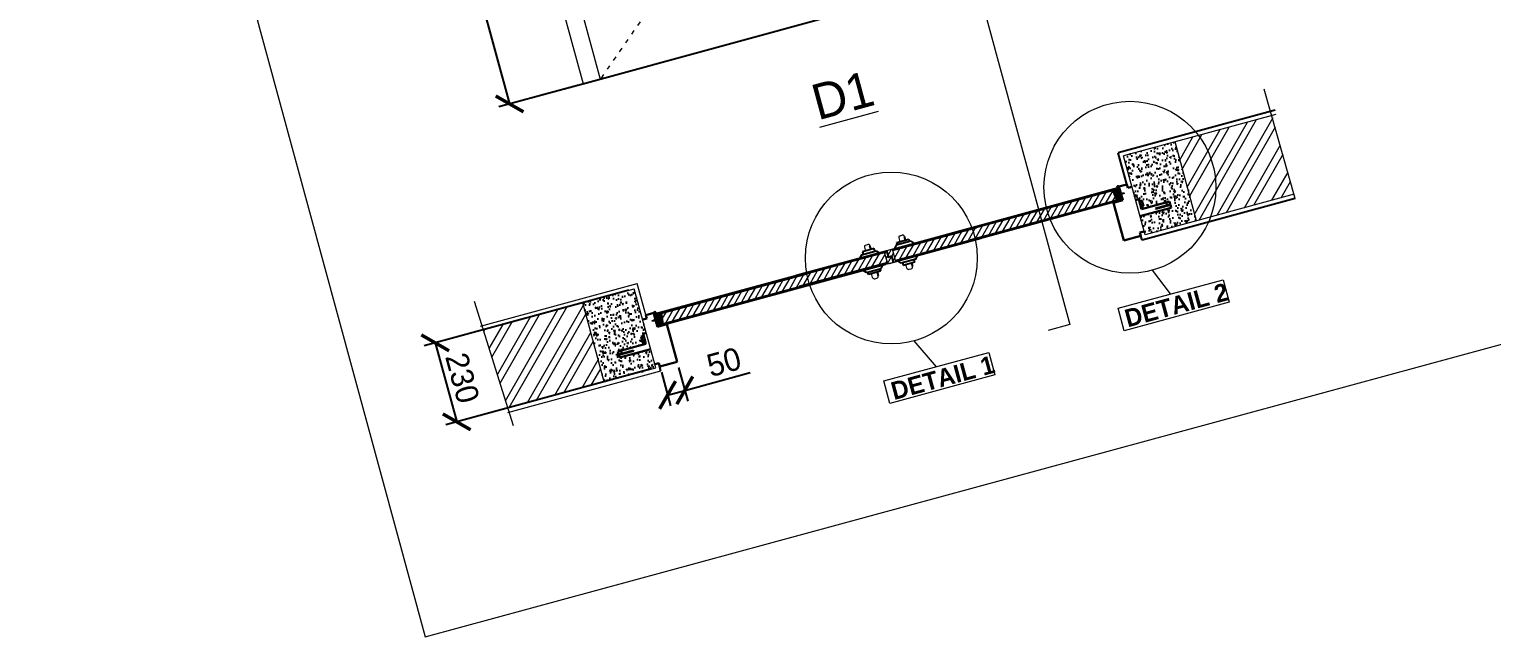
# Model space of a CAD drawing. Header units: millimetres. Extents: x -31731215 to 29997125, y -14487545 to 25622576.
# Drawn here: x 2261285 to 2265393, y -883430 to -881723 of the extents above; entities that cross this region are included whole.
import ezdxf

# ---------------------------------------------------------------- set-up
doc = ezdxf.new("R2010")
doc.units = ezdxf.units.MM
doc.header["$MEASUREMENT"] = 0
for name, pattern in [('1', [0]), ('ACAD_ISO03W100', [30, 12, -18]), ('HIDDEN2', [0.1875, 0.125, -0.0625])]:
    doc.linetypes.add(name, pattern=pattern)
for name, color, linetype, lineweight in [('DIMNSION', 156, 'Continuous', 15), ('ELE', 245, 'Continuous', 13), ('FRAME..sec', 151, 'Continuous', 30), ('HATCH', 8, '1', 18), ('THIN LINES', 54, 'Continuous', 0), ('toilet', 161, 'Continuous', 18), ('WALL', 10, '1', 20), ('walls', 10, 'Continuous', 20)]:
    doc.layers.add(name, color=color, linetype=linetype, lineweight=lineweight)
for name, color, linetype in [('DOOR', 7, 'Continuous'), ('door outer', 40, 'Continuous'), ('hard wear', 54, 'Continuous')]:
    doc.layers.add(name, color=color, linetype=linetype)
doc.layers.add('hidden', color=7, linetype='ACAD_ISO03W100', lineweight=9, true_color=0x873171)
doc.dimstyles.new('ISO-25', dxfattribs={"dimtxt": 63.5, "dimasz": 63.5, "dimexe": 31.75, "dimexo": 15.875, "dimgap": 15.875, "dimtad": 1, "dimtxsty": 'Standard', "dimblk1": 'ARCHTICK', "dimblk2": 'ARCHTICK', "dimsah": 1, "dimcen": 63.5, "dimadec": 0, "dimazin": 0, "dimtfac": 1, "dimtmove": 0, "dimatfit": 3, "dimfxl": 25.4, "dimarcsym": 0})
pattern_1 = [(60.208688, (2121899.438, -968515.267), (-12.2731222, 7.0264123), [])]
pattern_2 = [(285.2086876, (2277691.9574, -1213313.3729), (-1.809331366, -0.49187906), [])]

# ---------------------------------------------------------------- blocks, each defined once
blk = doc.blocks.new('SCREW')
at = {"layer": 'hard wear'}
h = blk.add_hatch(dxfattribs=at)
h.set_pattern_fill('ANSI31', color=256, scale=5, style=0)
h.set_pattern_definition([(45, (-69846.5451, 322117.2786), (-0.4419417382, 0.4419417382), [])])
h.paths.add_polyline_path([(0, 0.8), (0, -0.8), (5, -0.4), (5, 0.4)])
h.paths.add_polyline_path([(5, 0.4), (5, -0.4), (10.7, 0)])
for p, q in [((0, 0.8), (-0.6, 1.4)), ((-0.6, 1.4), (-0.6, 0.2)), ((-0.6, 0.2), (-0.4, 0.2)), ((-0.4, 0.2), (-0.4, -0.2)), ((0, -0.8), (0, 0.8)), ((0, 0.8), (10.7, 0)), ((0, -0.8), (10.7, 0)), ((-0.4, -0.2), (-0.6, -0.2)), ((-0.6, -0.2), (-0.6, -1.4)), ((-0.6, -1.4), (0, -0.8))]:
    blk.add_line(p, q, dxfattribs=at)
blk = doc.blocks.new('_ArchTick')
at = {"color": 0, "linetype": 'ByBlock', "const_width": 0.15}
blk.add_lwpolyline([(-0.5, -0.5), (0.5, 0.5)], dxfattribs=at)
blk = doc.blocks.new('*D588')
at = {"layer": 'Defpoints', "color": 0, "transparency": 16777216}
for p in [(2262273.8, -879792.5), (2262840.5, -881876.8), (2262634.3, -881932.9)]:
    blk.add_point(p, dxfattribs=at)
at = {"layer": 'THIN LINES', "color": 0, "lineweight": -2, "transparency": 16777216}
for p, q in [((2262258.5, -879796.7), (2262037, -879856.9)), ((2262067.7, -879848.5), (2262634.3, -881932.9)), ((2262825.2, -881881), (2262603.7, -881941.2))]:
    blk.add_line(p, q, dxfattribs=at)
at = {"layer": 'THIN LINES', "color": 0, "lineweight": -2, "transparency": 16777216, "xscale": 63.50000000000001, "yscale": 63.50000000000001, "zscale": 63.50000000000001}
for p, rotation in [((2262067.7, -879848.5), 105.2086876161675), ((2262634.3, -881932.9), 285.2086876161675)]:
    blk.add_blockref('_ArchTick', p, dxfattribs=dict(at, rotation=rotation))
at = {"layer": 'THIN LINES', "color": 0, "transparency": 16777216, "insert": (2262396.9, -880878.2), "char_height": 63.5, "attachment_point": 5, "rotation": 285.2087}
blk.add_mtext('2160', dxfattribs=at)
blk = doc.blocks.new('*D589')
at = {"layer": 'Defpoints', "color": 0, "transparency": 16777216}
for p in [(2262984.4, -882452.1), (2263044.8, -882674.1), (2262485.8, -882826)]:
    blk.add_point(p, dxfattribs=at)
at = {"layer": 'THIN LINES', "color": 0, "lineweight": -2, "transparency": 16777216}
for p, q in [((2262969.1, -882456.3), (2262394.8, -882612.4)), ((2262425.4, -882604.1), (2262485.8, -882826)), ((2263029.5, -882678.2), (2262455.1, -882834.4))]:
    blk.add_line(p, q, dxfattribs=at)
at = {"layer": 'THIN LINES', "color": 0, "lineweight": -2, "transparency": 16777216, "xscale": 63.50000000000001, "yscale": 63.50000000000001, "zscale": 63.50000000000001}
for p, rotation in [((2262425.4, -882604.1), 105.2086876161991), ((2262485.8, -882826), 285.2086876161991)]:
    blk.add_blockref('_ArchTick', p, dxfattribs=dict(at, rotation=rotation))
at = {"layer": 'THIN LINES', "color": 0, "transparency": 16777216, "insert": (2262501.6, -882702.6), "char_height": 63.5, "attachment_point": 5, "rotation": 285.2087}
blk.add_mtext('230', dxfattribs=at)
blk = doc.blocks.new('*D590')
at = {"layer": 'Defpoints', "color": 0, "transparency": 16777216}
for p in [(2263056.4, -882670.9), (2263104.6, -882657.8), (2263126.3, -882737.5)]:
    blk.add_point(p, dxfattribs=at)
at = {"layer": 'THIN LINES', "color": 0, "lineweight": -2, "transparency": 16777216}
for p, q in [((2263060.5, -882686.2), (2263086.3, -882781.2)), ((2263108.8, -882673.1), (2263134.6, -882768.1)), ((2263126.3, -882737.5), (2263310.1, -882687.5)), ((2263078, -882750.6), (2263126.3, -882737.5))]:
    blk.add_line(p, q, dxfattribs=at)
at = {"layer": 'THIN LINES', "color": 0, "lineweight": -2, "transparency": 16777216, "xscale": 63.50000000000001, "yscale": 63.50000000000001, "zscale": 63.50000000000001}
for p, rotation in [((2263078, -882750.6), 195.2086876161412), ((2263126.3, -882737.5), 15.20868761614113)]:
    blk.add_blockref('_ArchTick', p, dxfattribs=dict(at, rotation=rotation))
at = {"layer": 'THIN LINES', "color": 0, "transparency": 16777216, "insert": (2263236.3, -882658.2), "char_height": 63.5, "attachment_point": 5, "rotation": 15.2087}
blk.add_mtext('50', dxfattribs=at)

msp = doc.modelspace()

# ---------------------------------------------------------------- hatches: boundary and pattern name
h = msp.add_hatch()
h.set_pattern_fill('AR-CONC', color=256, scale=5, angle=15.208688, style=0)
h.set_pattern_definition([(65.2086876, (2128862.785, -416112.77), (35.4300748, 6.3804229), [3.75, -41.25]), (10.208688, (2128862.785, -416112.77), (-16.5609253, 34.4724252), [3, -33]), (115.660088, (2128865.737, -416112.238), (18.8691812, 40.852833), [3.1870095, -35.0571056]), (61.392888, (2128860.16, -416103.12), (53.6642144, 6.0126608), [5.625, -61.875]), (111.844288, (2128864.634, -416102.62), (32.319103, 59.259814), [4.7805144, -52.58565]), (6.392888, (2128860.16, -416103.12), (32.319057, 59.2598394), [4.5, -49.5]), (36.2086876, (2128865.642, -416104.22), (34.081132, -11.5963975), [3.75, -41.25]), (341.208688, (2128865.642, -416104.22), (2.2280517, 38.1791583), [3, -33]), (86.660088, (2128868.482, -416105.187), (36.3092042, 26.5827323), [3.1870095, -35.0571056]), (52.7086876, (2128862.785, -416112.769), (-3.7797949, 16.22123918), [0, -32.6, 0, -33.5, 0, -33.125]), (22.7086876, (2128862.785, -416112.77), (7.5193894, 22.4805301), [0, -19.1, 0, -31.85, 0, -12.625]), (342.7086876, (2128852.025, -416115.694), (26.05215857, 5.91378243), [0, -12.5, 0, -39, 0, -51.75]), (332.7086876, (2128847.2, -416117.006), (26.8249996, 12.4794706), [0, -16.25, 0, -25.9, 0, -36.75])])
h.paths.add_polyline_path([(2264408.632, -882228.395), (2264407.058, -882222.605), (2264414.778, -882220.506), (2264410.339, -882204.178), (2264402.619, -882206.276), (2264401.045, -882200.486), (2264392.36, -882202.847), (2264364.655, -882100.937, -0.33001692), (2264530.447, -882139.002), (2264563.653, -882261.147), (2264418.907, -882300.497), (2264404.669, -882248.125), (2264492.074, -882224.364), (2264489.975, -882216.644), (2264487.352, -882206.994)])
h.paths.add_polyline_path([(2264364.655, -882100.937), (2264358.57, -882078.553), (2264503.316, -882039.202), (2264530.447, -882139.002, 0.33001692)])
h = msp.add_hatch()
h.set_pattern_fill('AR-CONC', color=256, scale=5, angle=15.208688, style=0)
h.set_pattern_definition([(65.2086876, (2128212.39, -416289.583), (35.4300748, 6.3804229), [3.75, -41.25]), (10.208688, (2128212.39, -416289.583), (-16.5609253, 34.4724252), [3, -33]), (115.660088, (2128215.343, -416289.052), (18.8691812, 40.852833), [3.1870095, -35.0571056]), (61.392888, (2128209.767, -416279.934), (53.6642144, 6.0126608), [5.625, -61.875]), (111.844288, (2128214.24, -416279.433), (32.319103, 59.259814), [4.7805144, -52.58565]), (6.392888, (2128209.767, -416279.934), (32.319057, 59.2598394), [4.5, -49.5]), (36.2086876, (2128215.248, -416281.034), (34.081132, -11.5963975), [3.75, -41.25]), (341.208688, (2128215.248, -416281.034), (2.2280517, 38.1791583), [3, -33]), (86.660088, (2128218.088, -416282), (36.3092042, 26.5827323), [3.1870095, -35.0571056]), (52.7086876, (2128212.39, -416289.583), (-3.7797949, 16.22123918), [0, -32.6, 0, -33.5, 0, -33.125]), (22.7086876, (2128212.39, -416289.583), (7.5193894, 22.4805301), [0, -19.1, 0, -31.85, 0, -12.625]), (342.7086876, (2128201.631, -416292.508), (26.05215857, 5.91378243), [0, -12.5, 0, -39, 0, -51.75]), (332.7086876, (2128196.806, -416293.82), (26.8249996, 12.4794706), [0, -16.25, 0, -25.9, 0, -36.75])])
h.paths.add_polyline_path([(2262839.696, -882491.469), (2262984.443, -882452.118), (2263018.233, -882576.413), (2263009.548, -882578.774), (2263011.122, -882584.564), (2263003.403, -882586.663), (2263007.842, -882602.991), (2263015.561, -882600.893), (2263017.135, -882606.683), (2262938.415, -882628.083), (2262940.776, -882636.768), (2262943.137, -882645.453), (2263030.542, -882621.691), (2263044.78, -882674.063), (2262900.033, -882713.413)])
at = {"layer": 'HATCH'}
h = msp.add_hatch(dxfattribs=at)
h.set_pattern_fill('ANSI32', color=256, scale=150, angle=15.208688, style=0)
h.set_pattern_definition([(60.208688, (2130149.59, -415762.94), (-48.816045, 27.947384), []), (60.208688, (2130175.18, -415755.986), (-48.816045, 27.947384), [])])
h.paths.add_polyline_path([(2264837.235, -882186.772), (2264776.898, -881964.827), (2264498.016, -882040.643), (2264566.54, -882260.362)])
h = msp.add_hatch(dxfattribs=at)
h.set_pattern_fill('ANSI31', color=256, scale=15, angle=60.208688, style=0)
h.set_pattern_definition(pattern_2)
h.paths.add_polyline_path([(2264343.632, -882176.12), (2264333.49, -882179.276), (2264343.059, -882174.648), (2264340.811, -882168.874), (2264327.263, -882172.557), (2264328.564, -882175.851), (2264327.493, -882176.142), (2264338.566, -882204.179), (2264339.655, -882203.883), (2264340.957, -882207.177), (2264354.397, -882203.523), (2264352.689, -882199.074), (2264352.579, -882199.104), (2264349.655, -882191.594), (2264339.592, -882194.726), (2264349.087, -882190.133)])
h = msp.add_hatch(dxfattribs=at)
h.set_pattern_fill('ANSI31', color=256, scale=80, angle=15.208688, style=0)
h.set_pattern_definition([(60.2086876, (1644876.533, -515094.869), (-8.67840798, 4.96842378), [])])
h.paths.add_polyline_path([(2263711.538, -882378.281), (2263696.3, -882382.424), (2263686.593, -882346.72), (2263692.182, -882345.201), (2263697.297, -882364.018), (2263706.947, -882361.394)])
h.paths.add_polyline_path([(2263719.057, -882376.239), (2263713.468, -882377.757), (2263708.352, -882358.94), (2263698.703, -882361.563), (2263694.112, -882344.676), (2263709.35, -882340.533)])
h = msp.add_hatch(dxfattribs=at)
h.set_pattern_fill('ANSI32', color=256, scale=150, angle=15.208688, style=0)
h.set_pattern_definition([(60.208688, (2128212.39, -416289.583), (-48.816045, 27.947384), []), (60.208688, (2128237.98, -416282.63), (-48.816045, 27.947384), [])])
h.paths.add_polyline_path([(2262900.033, -882713.413), (2262839.696, -882491.469), (2262560.814, -882567.285), (2262629.338, -882787.004)])
h = msp.add_hatch(dxfattribs=at)
h.set_pattern_fill('ANSI31', color=256, scale=15, angle=60.208688, style=0)
h.set_pattern_definition(pattern_2)
h.paths.add_polyline_path([(2263046.722, -882528.693), (2263057.066, -882526.281), (2263046.471, -882527.134), (2263045.486, -882521.017), (2263059.034, -882517.334), (2263059.58, -882520.833), (2263060.651, -882520.542), (2263065.297, -882550.326), (2263064.208, -882550.622), (2263064.754, -882554.122), (2263051.313, -882557.776), (2263050.534, -882553.074), (2263050.644, -882553.044), (2263049.362, -882545.087), (2263059.626, -882542.693), (2263049.113, -882543.54)])
at = {"layer": 'THIN LINES'}
h = msp.add_hatch(dxfattribs=at)
h.set_pattern_fill('JIS_WOOD', color=256, scale=20, angle=15.208688)
h.set_pattern_definition(pattern_1)
h.paths.add_polyline_path([(2263955.822, -882308.231), (2264338.566, -882204.179), (2264327.493, -882176.142), (2263921.123, -882286.617), (2263710.275, -882343.937), (2263718.135, -882372.848)])
h = msp.add_hatch(dxfattribs=at)
h.set_pattern_fill('JIS_WOOD', color=256, scale=20, angle=15.208688)
h.set_pattern_definition(pattern_1)
h.paths.add_polyline_path([(2263443.156, -882416.555), (2263060.651, -882520.542), (2263065.297, -882550.326), (2263474.881, -882438.978), (2263695.378, -882379.034), (2263687.519, -882350.124)])

# ---------------------------------------------------------------- linework, layer by layer
for p, q in [((2263573.869, -881677.471), (2262850.136, -881874.223)), ((2262850.136, -881874.223), (2262720.895, -881909.358))]:
    msp.add_line(p, q)
at = {"layer": 'DIMNSION'}
for p, q in [((2264840.5, -882198.32), (2264753.843, -881891.818)), ((2262644.979, -882837.156), (2262535.937, -882487.516))]:
    msp.add_line(p, q, dxfattribs=at)
at = {"layer": 'DOOR', "linetype": 'Continuous'}
for p, q in [((2264783.979, -881950.467), (2264343.842, -882070.121)), ((2264370.6, -882168.548), (2264343.842, -882070.121)), ((2264840.5, -882198.32), (2264410.475, -882315.225)), ((2264410.475, -882315.225), (2264404.704, -882293.995)), ((2263059.508, -882682.495), (2263053.736, -882661.265))]:
    msp.add_line(p, q, dxfattribs=at)
at = {"layer": 'door outer'}
for p, q in [((2264328.564, -882175.851), (2263921.123, -882286.617)), ((2264341.066, -882168.805), (2264354.397, -882203.523)), ((2264339.655, -882203.883), (2263928.983, -882315.527)), ((2263709.974, -882344.019), (2263944.988, -882280.129)), ((2263718.135, -882372.848), (2263955.822, -882308.231)), ((2263687.519, -882350.124), (2263443.156, -882416.555)), ((2263695.378, -882379.034), (2263448.041, -882446.274)), ((2263059.58, -882520.833), (2263467.021, -882410.068)), ((2263064.208, -882550.622), (2263474.881, -882438.978)), ((2263045.231, -882521.086), (2263051.313, -882557.776))]:
    msp.add_line(p, q, dxfattribs=at)
at = {"layer": 'ELE'}
for p, q in [((2262273.842, -879792.496), (2262840.487, -881876.846)), ((2264341.066, -882168.805), (2263709.428, -882340.52)), ((2264327.263, -882172.557), (2264328.564, -882175.851)), ((2264327.493, -882176.142), (2264338.566, -882204.179)), ((2264356.276, -882203.531), (2264346.438, -882167.345)), ((2264354.397, -882203.523), (2263715.148, -882377.308)), ((2264339.655, -882203.883), (2264340.957, -882207.177)), ((2264344.213, -882206.811), (2264356.276, -882203.531)), ((2263694.114, -882344.683), (2263947.597, -882275.772)), ((2263701.707, -882380.961), (2263958.978, -882311.021)), ((2263719.056, -882376.238), (2263709.35, -882340.533)), ((2263045.231, -882521.086), (2263676.869, -882349.371)), ((2263051.313, -882557.776), (2263690.562, -882383.991)), ((2263692.157, -882345.215), (2263438.7, -882414.119)), ((2263704.003, -882380.337), (2263446.732, -882450.278)), ((2263696.3, -882382.424), (2263686.593, -882346.72)), ((2263692.182, -882345.201), (2263697.297, -882364.018)), ((2263694.112, -882344.676), (2263698.703, -882361.563)), ((2263697.297, -882364.018), (2263706.947, -882361.394)), ((2263698.703, -882361.563), (2263708.352, -882358.94)), ((2263711.538, -882378.281), (2263706.947, -882361.394)), ((2263713.468, -882377.757), (2263708.352, -882358.94)), ((2263049.697, -882558.734), (2263039.86, -882522.547)), ((2263059.034, -882517.334), (2263059.58, -882520.833)), ((2263060.651, -882520.542), (2263065.297, -882550.326)), ((2263061.759, -882555.455), (2263049.697, -882558.734)), ((2263064.208, -882550.622), (2263064.754, -882554.122))]:
    msp.add_line(p, q, dxfattribs=at)
msp.add_lwpolyline([(2263515.97, -881693.211), (2262962.442, -879657.11), (2262335.207, -879827.628), (2262888.735, -881863.729)], dxfattribs=at)
at = {"layer": 'FRAME..sec'}
for p, q in [((2264367.977, -882158.899), (2264345.782, -882164.932)), ((2264356.276, -882203.531), (2264345.782, -882164.932)), ((2264370.6, -882168.548), (2264367.977, -882158.899)), ((2264382.18, -882165.4), (2264370.6, -882168.548)), ((2264330.221, -882210.615), (2264356.276, -882203.531)), ((2264359.078, -882316.762), (2264330.221, -882210.615)), ((2264401.045, -882200.486), (2264392.36, -882202.847)), ((2264408.632, -882228.395), (2264401.045, -882200.486)), ((2264410.339, -882204.178), (2264402.619, -882206.276)), ((2264411.378, -882207.999), (2264403.658, -882210.098)), ((2264413.665, -882216.413), (2264405.945, -882218.512)), ((2264487.352, -882206.994), (2264408.632, -882228.395)), ((2264414.778, -882220.506), (2264410.339, -882204.178)), ((2264489.713, -882215.679), (2264448.649, -882226.843)), ((2264489.975, -882216.644), (2264448.911, -882227.808)), ((2264478.667, -882209.355), (2264481.028, -882218.04)), ((2264487.352, -882206.994), (2264489.713, -882215.679)), ((2264489.975, -882216.644), (2264492.074, -882224.364)), ((2264492.074, -882224.364), (2264404.669, -882248.125)), ((2264414.778, -882220.506), (2264407.058, -882222.605)), ((2264448.911, -882227.808), (2264448.649, -882226.843)), ((2264404.704, -882293.995), (2264416.283, -882290.847)), ((2264407.327, -882303.645), (2264404.704, -882293.995)), ((2264359.078, -882316.762), (2264407.327, -882303.645)), ((2263008.053, -882538.966), (2263019.633, -882535.818)), ((2263017.009, -882526.168), (2263039.204, -882520.135)), ((2263019.633, -882535.818), (2263017.009, -882526.168)), ((2263049.697, -882558.734), (2263039.204, -882520.135)), ((2263003.403, -882586.663), (2263011.122, -882584.564)), ((2263007.842, -882602.991), (2263003.403, -882586.663)), ((2263004.441, -882590.484), (2263012.161, -882588.386)), ((2263009.548, -882578.774), (2263018.233, -882576.413)), ((2263017.135, -882606.683), (2263009.548, -882578.774)), ((2263075.752, -882551.651), (2263049.697, -882558.734)), ((2263104.608, -882657.798), (2263075.752, -882551.651)), ((2262938.415, -882628.083), (2263017.135, -882606.683)), ((2262938.415, -882628.083), (2262940.776, -882636.768)), ((2262940.776, -882636.768), (2262981.841, -882625.604)), ((2262941.039, -882637.733), (2262982.103, -882626.569)), ((2262943.137, -882645.453), (2263030.542, -882621.691)), ((2262947.1, -882625.722), (2262949.461, -882634.407)), ((2262982.103, -882626.569), (2262981.841, -882625.604)), ((2263006.729, -882598.899), (2263014.449, -882596.8)), ((2263007.842, -882602.991), (2263015.561, -882600.893)), ((2262941.039, -882637.733), (2262943.137, -882645.453)), ((2263053.736, -882661.265), (2263042.157, -882664.413)), ((2263056.36, -882670.915), (2263053.736, -882661.265)), ((2263104.608, -882657.798), (2263056.36, -882670.915))]:
    msp.add_line(p, q, dxfattribs=at)
at = {"layer": 'hard wear', "linetype": 'HIDDEN2', "ltscale": 0.03}
for p, q in [((2264340.323, -882167.619), (2264352.579, -882199.104)), ((2263045.272, -882519.687), (2263050.644, -882553.044))]:
    msp.add_line(p, q, dxfattribs=at)
at = {"layer": 'hard wear'}
for p, q in [((2264341.557, -882169.161), (2264353.104, -882198.961)), ((2264354.387, -882198.613), (2264345.969, -882167.648)), ((2264353.91, -882194.828), (2264346.115, -882166.158)), ((2264352.579, -882199.104), (2264353.104, -882198.961)), ((2264354.387, -882198.613), (2264354.9, -882198.473)), ((2263658.576, -882339.485), (2263625.119, -882348.581)), ((2263649.359, -882341.991), (2263646.453, -882331.301)), ((2263660.43, -882346.304), (2263658.576, -882339.485)), ((2263720.095, -882330.083), (2263715.41, -882338.871)), ((2263761.268, -882318.89), (2263720.095, -882330.083)), ((2263721.971, -882322.251), (2263755.428, -882313.156)), ((2263723.825, -882329.069), (2263721.971, -882322.251)), ((2263745.9, -882315.746), (2263742.994, -882305.056)), ((2263744.013, -882316.259), (2263743.958, -882316.055)), ((2263755.428, -882313.156), (2263757.282, -882319.974)), ((2263761.268, -882318.89), (2263770.026, -882324.023)), ((2263622.987, -882356.483), (2263618.033, -882365.344)), ((2263622.987, -882356.483), (2263664.16, -882345.29)), ((2263625.119, -882348.581), (2263626.973, -882355.399)), ((2263664.16, -882345.29), (2263672.649, -882350.496)), ((2263733.613, -882379.809), (2263725.124, -882374.603)), ((2263774.786, -882368.616), (2263733.613, -882379.809)), ((2263737.343, -882378.795), (2263739.197, -882385.613)), ((2263739.197, -882385.613), (2263772.654, -882376.518)), ((2263761.239, -882379.621), (2263761.294, -882379.825)), ((2263763.125, -882379.108), (2263766.031, -882389.798)), ((2263772.654, -882376.518), (2263770.8, -882369.7)), ((2263774.786, -882368.616), (2263779.74, -882359.755)), ((2263636.505, -882406.209), (2263627.747, -882401.076)), ((2263636.505, -882406.209), (2263677.678, -882395.015)), ((2263642.345, -882411.943), (2263640.491, -882405.125)), ((2263675.802, -882402.848), (2263642.345, -882411.943)), ((2263666.585, -882405.353), (2263669.491, -882416.043)), ((2263673.948, -882396.029), (2263675.802, -882402.848)), ((2263677.678, -882395.015), (2263682.363, -882386.228)), ((2263047.331, -882550.03), (2263039.537, -882521.36)), ((2263048.836, -882553.536), (2263040.418, -882522.571)), ((2263044.988, -882521.642), (2263050.119, -882553.187)), ((2263048.836, -882553.536), (2263048.322, -882553.675)), ((2263050.644, -882553.044), (2263050.119, -882553.187))]:
    msp.add_line(p, q, dxfattribs=at)
for centre in [(2264343.151, -882166.619), (2263042.327, -882520.257)]:
    msp.add_circle(centre, 2.588, dxfattribs=at)
for centre, start, end in [((2264343.151, -882166.619), 237.906675, 203.487735), ((2263042.327, -882520.257), 6.92964, 332.5107)]:
    msp.add_arc(centre, 3, start, end, dxfattribs=at)
at = {"layer": 'HATCH'}
for p, q in [((2264342.395, -882203.138), (2264334.535, -882174.228)), ((2263061.469, -882551.367), (2263053.609, -882522.456))]:
    msp.add_line(p, q, dxfattribs=at)
at = {"layer": 'hidden'}
msp.add_lwpolyline([(2262956.463, -880752.026), (2263154.526, -881480.584), (2262888.735, -881863.729)], dxfattribs=at)
at = {"layer": 'THIN LINES'}
for p, q in [((2261285.278, -879341.262), (2262396.749, -883429.703)), ((2262396.749, -883429.703), (2275776.866, -879792.227)), ((2263730.795, -882303.191), (2263736.857, -882301.543)), ((2263630.741, -882335.572), (2263633.648, -882346.262)), ((2263634.255, -882329.436), (2263640.316, -882327.788)), ((2263727.282, -882309.327), (2263730.188, -882320.017)), ((2263692.178, -882345.187), (2263694.108, -882344.662)), ((2263701.892, -882380.919), (2263703.822, -882380.394)), ((2263750.32, -882394.07), (2263747.414, -882383.38)), ((2263653.779, -882420.315), (2263650.873, -882409.625)), ((2263659.916, -882423.828), (2263665.978, -882422.18)), ((2263756.456, -882397.583), (2263762.518, -882395.935)), ((2264490.711, -882466.824), (2264439.728, -882399.958)), ((2263769.726, -882598.786), (2263832.666, -882671.079))]:
    msp.add_line(p, q, dxfattribs=at)
for points in [[(2264343.114, -882506.949), (2264638.308, -882426.699), (2264655.534, -882490.064), (2264360.341, -882570.315)], [(2263685.069, -882711.204), (2263980.263, -882630.953), (2263997.489, -882694.319), (2263702.296, -882774.569)]]:
    msp.add_lwpolyline(points, close=True, dxfattribs=at)
for centre in [(2264376.39, -882166.974), (2263706.388, -882365.802)]:
    msp.add_circle(centre, 241.44, dxfattribs=at)
for centre, start, end in [((2263738.169, -882306.368), 15.208688, 105.208688), ((2263635.566, -882334.261), 105.208688, 195.208688), ((2263641.628, -882332.613), 15.208688, 105.208688), ((2263732.107, -882308.016), 105.208688, 195.208688), ((2263658.604, -882419.003), 195.208688, 285.208688), ((2263664.666, -882417.355), 285.208688, 15.208688), ((2263755.145, -882392.758), 195.208688, 285.208688), ((2263761.206, -882391.11), 285.208688, 15.208688)]:
    msp.add_arc(centre, 5, start, end, dxfattribs=at)
at = {"layer": 'WALL'}
for points in [[(2263286.753, -879165.412), (2264207.689, -882552.988)], [(2264100.905, -882160.195), (2264207.689, -882552.988), (2264146.443, -882569.638)]]:
    msp.add_lwpolyline(points, dxfattribs=at)
at = {"layer": 'walls'}
for p, q in [((2264786.169, -881962.307), (2264358.57, -882078.553)), ((2264563.653, -882261.147), (2264503.316, -882039.202)), ((2264418.907, -882300.497), (2264358.57, -882078.553)), ((2264837.352, -882186.74), (2264418.907, -882300.497)), ((2262552.737, -882557.045), (2262992.874, -882437.391)), ((2262556.843, -882568.364), (2262984.443, -882452.118)), ((2263044.78, -882674.063), (2262984.443, -882452.118)), ((2263019.633, -882535.818), (2262992.874, -882437.391)), ((2262900.033, -882713.413), (2262839.696, -882491.469)), ((2262626.335, -882787.82), (2263044.78, -882674.063)), ((2262629.483, -882799.4), (2263059.508, -882682.495))]:
    msp.add_line(p, q, dxfattribs=at)

# ---------------------------------------------------------------- block references
at = {"layer": 'walls', "xscale": -1}
for p, rotation in [((2264343.397, -882175.364), 21.55122282932037), ((2264343.397, -882175.364), 21.55122282932037), ((2264349.498, -882190.814), 21.55122282932037), ((2264349.498, -882190.814), 21.55122282932037), ((2263044.675, -882540.26), 15.20868761617163), ((2263044.675, -882540.26), 15.20868761617163)]:
    msp.add_blockref('SCREW', p, dxfattribs=dict(at, rotation=rotation))
at = {"layer": 'walls'}
for p, rotation in [((2264351.253, -882185.057), 15.20868761617166), ((2264351.253, -882185.057), 15.20868761617166), ((2263046.542, -882527.923), 8.86615240302289), ((2263046.542, -882527.923), 8.86615240302289), ((2263049.103, -882544.335), 8.86615240302289), ((2263049.103, -882544.335), 8.86615240302289)]:
    msp.add_blockref('SCREW', p, dxfattribs=dict(at, rotation=rotation))

# ---------------------------------------------------------------- texts
at = {"layer": 'toilet', "width": 1094.92895, "attachment_point": 7, "rotation": 15.208688}
for s, insert, char_height in [('{\\LD1}', (2263500.323, -881979.25), 100), ('{\\fStylus BT|b1|i0|c0|p34;DETAIL 2}', (2264370.395, -882560.93), 50), ('{\\fStylus BT|b1|i0|c0|p34;DETAIL 1}', (2263713.903, -882764.885), 50)]:
    msp.add_mtext(s, dxfattribs=dict(at, insert=insert, char_height=char_height))

# ---------------------------------------------------------------- dimensions: what is measured, and where the dimension line sits
at = {"layer": 'THIN LINES'}
for p1, p2, distance, picture, middle in [((2262273.842, -879792.496), (2262840.487, -881876.846), -213.671, '*D588', (2262396.934, -880878.231)), ((2262984.443, -882452.118), (2263044.78, -882674.063), -579.288, '*D589', (2262501.569, -882702.565)), ((2263056.36, -882670.915), (2263104.608, -882657.798), -82.553, '*D590', (2263236.323, -882658.186))]:
    dim = msp.add_aligned_dim(p1=p1, p2=p2, distance=distance, dimstyle='ISO-25', dxfattribs=at)
    dim.commit()
    dim.dimension.update_dxf_attribs({"geometry": picture, "text_midpoint": middle})

doc.saveas('drawing.dxf')
